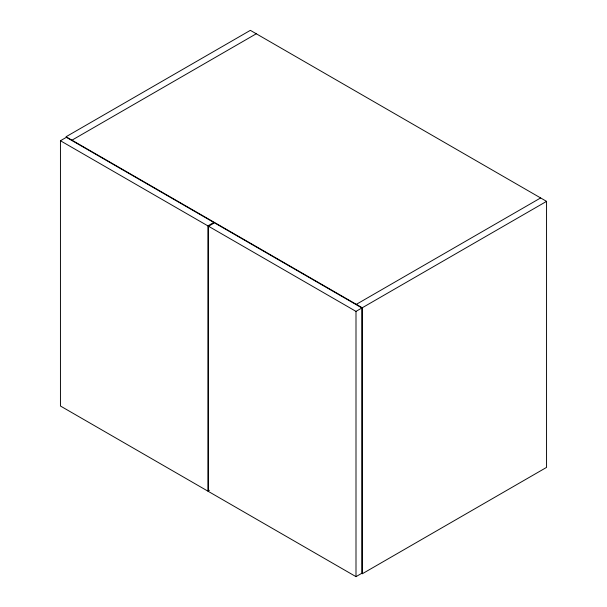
<?xml version="1.0" encoding="UTF-8"?>
<svg xmlns="http://www.w3.org/2000/svg" width="607" height="607" viewBox="0 0 607 607"><rect width="100%" height="100%" fill="white"/><g stroke="black" fill="none" stroke-linecap="round" stroke-linejoin="round"><path stroke-width="0.91" d="M60.442 140.748L66.368 137.326L213.816 222.458L207.89 225.88L60.442 140.748L60.442 406.015L207.89 491.146L209.369 490.289M71.96 140.179L256.268 33.772M208.55 226.259L214.476 222.837L361.916 307.961L361.916 573.228L355.998 576.65L208.55 491.526L208.55 226.259L355.998 311.383L361.916 307.961M356.324 304.35L540.632 197.943M362.25 307.772L546.558 201.365L546.558 467.39L362.25 573.797L362.25 307.772L66.042 136.757L250.35 30.35L546.558 201.365M355.998 311.383L355.998 576.65M207.89 225.88L207.89 491.146"/></g></svg>
